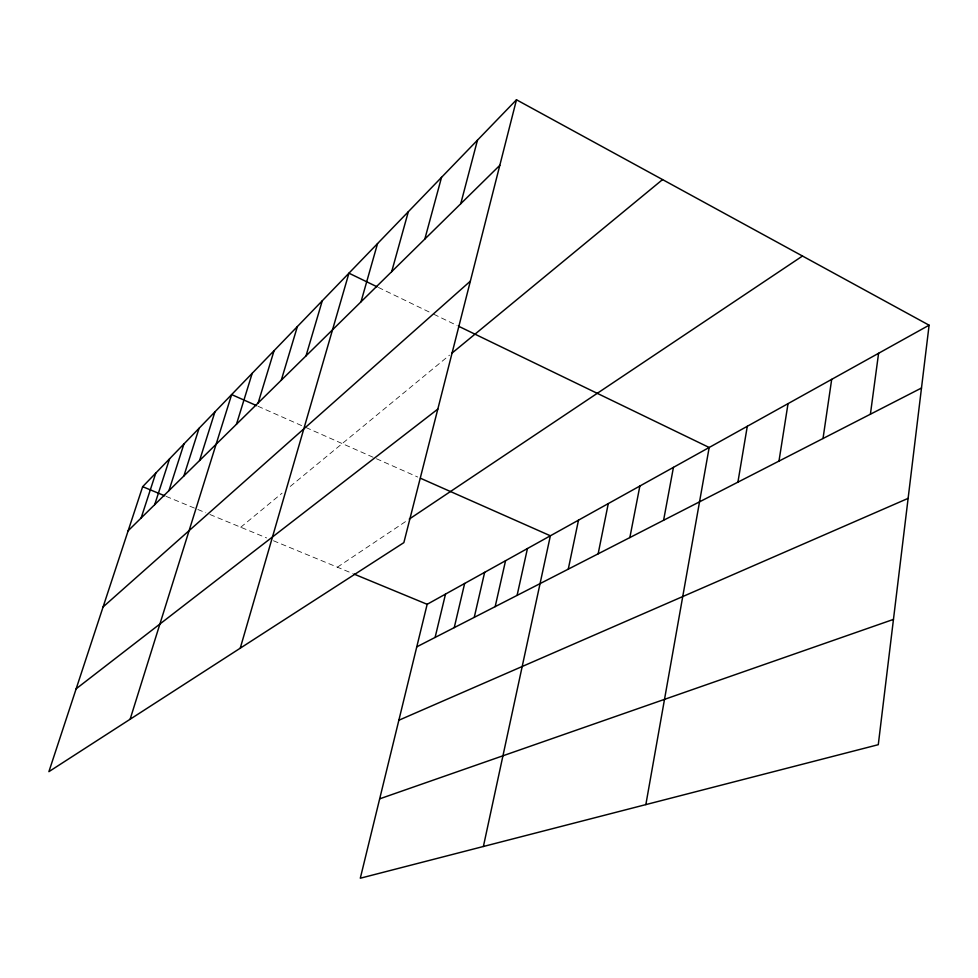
<?xml version="1.0" encoding="UTF-8"?>
<svg xmlns="http://www.w3.org/2000/svg" width="978" height="978" viewBox="0 0 978 978"><rect width="100%" height="100%" fill="white"/><g stroke="black" fill="none" stroke-linecap="round" stroke-linejoin="round"><path stroke-width="0.73" stroke-dasharray="4.89 3.67" d="M240.735 527.24L282.055 493.181M290.234 486.445L449.55 355.136M337.373 567.191L406.86 520.712M166.162 496.396L205.808 512.79M209.928 514.501L266.627 537.937M273.437 540.748L352.557 573.463M258.033 406.273L303.266 426.322M306.004 427.533L417.74 477.032M378.413 287.446L431.102 312.936M433.804 314.256L457.142 325.54"/><path stroke-width="1.47" d="M929.1 325.197L878.281 744.686L360.295 878.22L427.154 604.306L929.1 325.197L516.482 99.78L142.654 486.677L48.9 771.654L403.853 542.631L516.482 99.78M870.408 414.207L878.586 353.278M823.024 438.499L831.691 379.354M778.977 461.09L788.036 403.633M737.913 482.154L747.29 426.298M645.847 804.601L709.172 447.484L458.511 326.2M663.597 520.259L673.439 467.362M629.856 537.558L639.869 486.017M598.145 553.829L608.279 503.584M568.267 569.147L578.499 520.149M483.389 846.483L550.369 535.785L420.467 478.242M517.093 595.394L527.448 548.536M495.174 606.629L505.553 560.712M474.244 617.362L484.648 572.338M454.244 627.619L464.648 583.463M435.1 637.436L445.503 594.111M460.748 203.742L477.472 140.16M424.831 239.06L441.53 177.348M391.689 271.639L408.327 211.725M361.004 301.811L377.545 243.583M240.246 648.194L348.938 273.18L377.068 286.798M306.016 355.87L322.275 300.772M281.285 380.197L297.385 326.542M258.143 402.936L274.072 350.674M236.468 424.256L252.202 373.303M130.123 719.246L231.639 394.586L256.639 405.662M199.573 460.528L214.94 411.86M183.876 475.968L199.072 428.291M168.937 490.65L183.95 443.939M154.695 504.648L169.549 458.853M141.125 517.998L155.795 473.083M128.155 530.748L499.807 165.343M103.081 606.947L470.357 281.151M451.86 353.229L662.558 179.585M76.162 688.793L437.814 409.11M409.256 519.098L802.486 256.028M416.775 646.837L921.496 388.009M398.853 720.236L908.122 498.364M379.672 798.843L893.464 619.392M142.654 486.677L164.769 495.822M353.926 574.037L427.154 604.306"/></g></svg>
